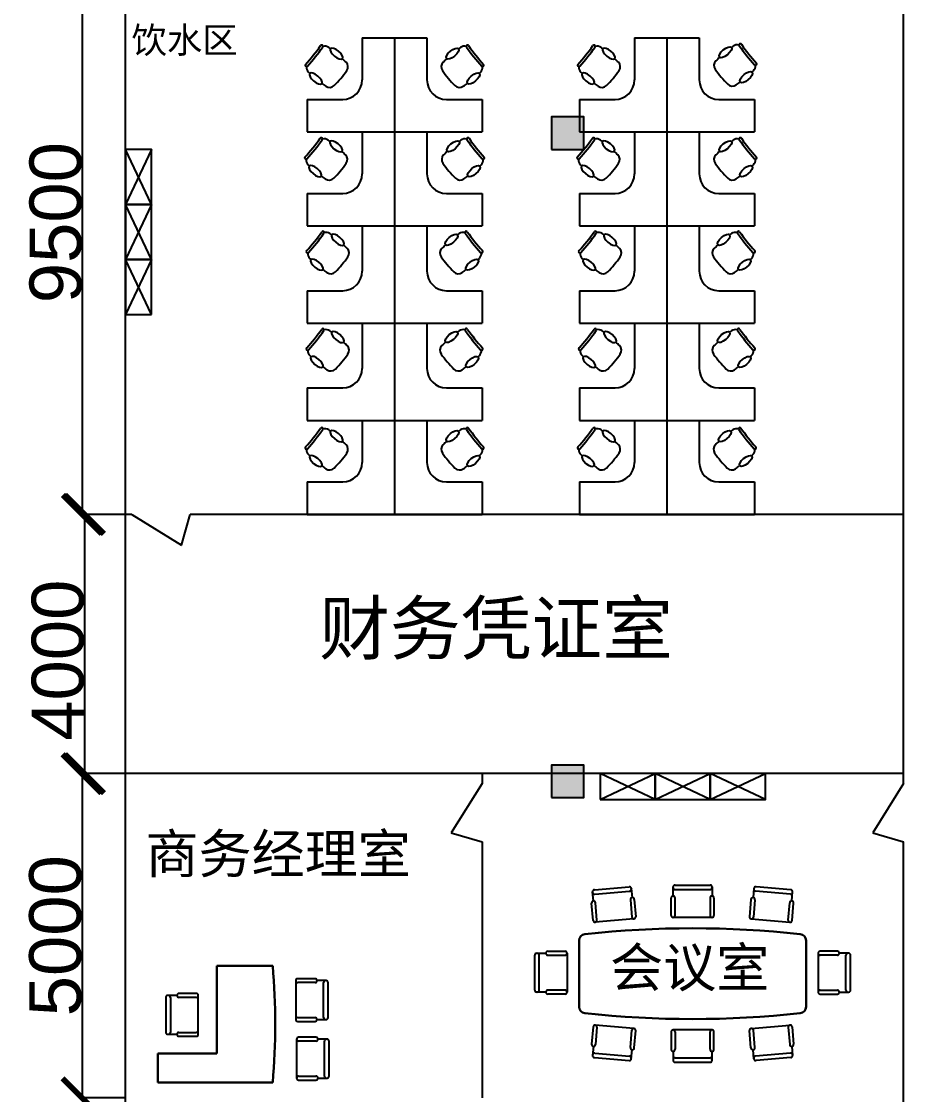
# Model space of a CAD drawing. Header units: millimetres. Extents: x 958 to 636282, y 2095 to 161571.
# Drawn here: x 95263 to 108868, y 42515 to 59068 of the extents above; entities that cross this region are included whole.
import ezdxf

# ---------------------------------------------------------------- set-up
doc = ezdxf.new("R2010")
doc.units = ezdxf.units.MM
for name, color, linetype in [('COLUMN', 9, 'Continuous'), ('PUB_HATCH', 8, 'Continuous'), ('W', 7, 'Continuous')]:
    doc.layers.add(name, color=color, linetype=linetype)
doc.styles.get("Standard").update_dxf_attribs({"font": 'arial.ttf'})
doc.dimstyles.new('ISO-25', dxfattribs={"dimtxt": 2.5, "dimasz": 2.5, "dimexe": 1.25, "dimexo": 0.625, "dimtad": 1, "dimtxsty": 'Standard', "dimcen": 2.5, "dimadec": 0, "dimazin": 0, "dimtfac": 1, "dimtmove": 0, "dimatfit": 3, "dimfxl": 1, "dimarcsym": 0})

# ---------------------------------------------------------------- blocks, each defined once
blk = doc.blocks.new('_fzh')
blk.add_lwpolyline([(-0.5, -0.5), (0.5, -0.5), (0.5, 0.5), (-0.5, 0.5)], close=True)
at = {"layer": 'PUB_HATCH'}
blk.add_solid([(-0.5, -0.5), (0.5, -0.5), (-0.5, 0.5), (0.5, 0.5)], dxfattribs=at)
blk = doc.blocks.new('_ArchTick')
at = {"color": 0, "linetype": 'ByBlock', "const_width": 0.15}
blk.add_lwpolyline([(-0.5, -0.5), (0.5, 0.5)], dxfattribs=at)
blk = doc.blocks.new('*D82')
at = {"color": 0, "lineweight": -2, "transparency": 16777216}
for p, q in [((96866, 51465), (96234, 51465)), ((96235, 51465), (96235, 47465)), ((96867, 47465), (96234, 47465))]:
    blk.add_line(p, q, dxfattribs=at)
at = {"layer": 'Defpoints', "color": 0, "transparency": 16777216}
for p in [(96867, 51465), (96235, 47465), (96868, 47465)]:
    blk.add_point(p, dxfattribs=at)
at = {"color": 0, "lineweight": -2, "transparency": 16777216, "xscale": 600, "yscale": 600, "zscale": 600}
for p, rotation in [((96235, 51465), 90), ((96235, 47465), 270)]:
    blk.add_blockref('_ArchTick', p, dxfattribs=dict(at, rotation=rotation))
at = {"color": 0, "transparency": 16777216, "insert": (95826, 49215), "char_height": 800, "attachment_point": 5, "rotation": 90}
blk.add_mtext('4000', dxfattribs=at)
blk = doc.blocks.new('*D84')
at = {"color": 0, "lineweight": -2, "transparency": 16777216}
for p, q in [((96867, 47465), (96196, 47465)), ((96197, 47465), (96197, 42465)), ((96867, 42465), (96196, 42465))]:
    blk.add_line(p, q, dxfattribs=at)
at = {"layer": 'Defpoints', "color": 0, "transparency": 16777216}
for p in [(96868, 47465), (96197, 42465), (96868, 42465)]:
    blk.add_point(p, dxfattribs=at)
at = {"color": 0, "lineweight": -2, "transparency": 16777216, "xscale": 600, "yscale": 600, "zscale": 600}
for p, rotation in [((96197, 47465), 90), ((96197, 42465), 270)]:
    blk.add_blockref('_ArchTick', p, dxfattribs=dict(at, rotation=rotation))
at = {"color": 0, "transparency": 16777216, "insert": (95788, 44965), "char_height": 800, "attachment_point": 5, "rotation": 90}
blk.add_mtext('5000', dxfattribs=at)
blk = doc.blocks.new('*D86')
at = {"color": 0, "lineweight": -2, "transparency": 16777216}
for p, q in [((96867, 60965), (96201, 60965)), ((96202, 60965), (96202, 51465)), ((96867, 51465), (96201, 51465))]:
    blk.add_line(p, q, dxfattribs=at)
at = {"layer": 'Defpoints', "color": 0, "transparency": 16777216}
for p in [(96868, 60965), (96202, 51465), (96868, 51465)]:
    blk.add_point(p, dxfattribs=at)
at = {"color": 0, "lineweight": -2, "transparency": 16777216, "xscale": 600, "yscale": 600, "zscale": 600}
for p, rotation in [((96202, 60965), 90), ((96202, 51465), 270)]:
    blk.add_blockref('_ArchTick', p, dxfattribs=dict(at, rotation=rotation))
at = {"color": 0, "transparency": 16777216, "insert": (95793, 55965), "char_height": 800, "attachment_point": 5, "rotation": 90}
blk.add_mtext('9500', dxfattribs=at)

msp = doc.modelspace()

# ---------------------------------------------------------------- linework, layer by layer
for p, q in [((96867.733, 10465.286), (96867.733, 67225.286)), ((96867.733, 10465.286), (96867.733, 67225.286)), ((108867.733, 47315.215), (108867.733, 59415.215)), ((97267.733, 56245.286), (96867.733, 57095.286)), ((97267.733, 57095.286), (96867.733, 56245.286)), ((97267.733, 55395.286), (96867.733, 56245.286)), ((97267.733, 56245.286), (96867.733, 55395.286)), ((97267.733, 54545.286), (96867.733, 55395.286)), ((97267.733, 55395.286), (96867.733, 54545.286)), ((96967.733, 51465.286), (96867.733, 51465.286)), ((108867.733, 51465.286), (97867.733, 51465.286)), ((108867.733, 47465.286), (96867.733, 47465.286)), ((102367.733, 47465.286), (102367.733, 47315.215)), ((104187.733, 47065.286), (105037.733, 47465.286)), ((105037.733, 47065.286), (104187.733, 47465.286)), ((105037.733, 47065.286), (105887.733, 47465.286)), ((105887.733, 47065.286), (105037.733, 47465.286)), ((105887.733, 47065.286), (106737.733, 47465.286)), ((106737.733, 47065.286), (105887.733, 47465.286)), ((102367.733, 46415.215), (102367.733, 42465.286)), ((108867.733, 38515.357), (108867.733, 46415.215))]:
    msp.add_line(p, q)
for points in [[(97267.733, 56245.286), (97267.733, 57095.286), (96867.733, 57095.286), (96867.733, 56245.286)], [(97267.733, 55395.286), (97267.733, 56245.286), (96867.733, 56245.286), (96867.733, 55395.286)], [(97267.733, 54545.286), (97267.733, 55395.286), (96867.733, 55395.286), (96867.733, 54545.286)], [(104187.733, 47065.286), (105037.733, 47065.286), (105037.733, 47465.286), (104187.733, 47465.286)], [(105037.733, 47065.286), (105887.733, 47065.286), (105887.733, 47465.286), (105037.733, 47465.286)], [(105887.733, 47065.286), (106737.733, 47065.286), (106737.733, 47465.286), (105887.733, 47465.286)]]:
    msp.add_lwpolyline(points, close=True)
at = {"layer": 'W', "color": 241, "linetype": 'ByBlock', "lineweight": 25, "true_color": 0xf26eae}
for p, q in [((100517.733, 58815.286), (100517.733, 58165.286)), ((100517.733, 58815.286), (101517.733, 58815.286)), ((101017.733, 58815.286), (101017.733, 51465.286)), ((101517.733, 58815.286), (101517.733, 58165.286)), ((104717.733, 58815.286), (104717.733, 58165.286)), ((104717.733, 58815.286), (105717.733, 58815.286)), ((105217.733, 58815.286), (105217.733, 51465.286)), ((105717.733, 58815.286), (105717.733, 58165.286)), ((99667.733, 57865.286), (99667.733, 57365.286)), ((99667.733, 57865.286), (100217.733, 57865.286)), ((101817.733, 57865.286), (102367.733, 57865.286)), ((102367.733, 57865.286), (102367.733, 57365.286)), ((103867.733, 57865.286), (103867.733, 57365.286)), ((103867.733, 57865.286), (104417.733, 57865.286)), ((106017.733, 57865.286), (106567.733, 57865.286)), ((106567.733, 57865.286), (106567.733, 57365.286)), ((99667.733, 57365.286), (102367.733, 57365.286)), ((100517.733, 57365.286), (100517.733, 56715.286)), ((101517.733, 57365.286), (101517.733, 56715.286)), ((103867.733, 57365.286), (106567.733, 57365.286)), ((104717.733, 57365.286), (104717.733, 56715.286)), ((105717.733, 57365.286), (105717.733, 56715.286)), ((99667.733, 56415.286), (99667.733, 55915.286)), ((99667.733, 56415.286), (100217.733, 56415.286)), ((101817.733, 56415.286), (102367.733, 56415.286)), ((102367.733, 56415.286), (102367.733, 55915.286)), ((103867.733, 56415.286), (103867.733, 55915.286)), ((103867.733, 56415.286), (104417.733, 56415.286)), ((106017.733, 56415.286), (106567.733, 56415.286)), ((106567.733, 56415.286), (106567.733, 55915.286)), ((99667.733, 55915.286), (102367.733, 55915.286)), ((100517.733, 55915.286), (100517.733, 55215.286)), ((101517.733, 55915.286), (101517.733, 55215.286)), ((103867.733, 55915.286), (106567.733, 55915.286)), ((104717.733, 55915.286), (104717.733, 55215.286)), ((105717.733, 55915.286), (105717.733, 55215.286)), ((99667.733, 54915.286), (99667.733, 54415.286)), ((99667.733, 54915.286), (100217.733, 54915.286)), ((101817.733, 54915.286), (102367.733, 54915.286)), ((102367.733, 54915.286), (102367.733, 54415.286)), ((103867.733, 54915.286), (103867.733, 54415.286)), ((103867.733, 54915.286), (104417.733, 54915.286)), ((106017.733, 54915.286), (106567.733, 54915.286)), ((106567.733, 54915.286), (106567.733, 54415.286)), ((99667.733, 54415.286), (102367.733, 54415.286)), ((100517.733, 54415.286), (100517.733, 53715.286)), ((101517.733, 54415.286), (101517.733, 53715.286)), ((103867.733, 54415.286), (106567.733, 54415.286)), ((104717.733, 54415.286), (104717.733, 53715.286)), ((105717.733, 54415.286), (105717.733, 53715.286)), ((99667.733, 53415.286), (99667.733, 52915.286)), ((99667.733, 53415.286), (100217.733, 53415.286)), ((101817.733, 53415.286), (102367.733, 53415.286)), ((102367.733, 53415.286), (102367.733, 52915.286)), ((103867.733, 53415.286), (103867.733, 52915.286)), ((103867.733, 53415.286), (104417.733, 53415.286)), ((106017.733, 53415.286), (106567.733, 53415.286)), ((106567.733, 53415.286), (106567.733, 52915.286)), ((99667.733, 52915.286), (102367.733, 52915.286)), ((100517.733, 52915.286), (100517.733, 52265.286)), ((101517.733, 52915.286), (101517.733, 52265.286)), ((103867.733, 52915.286), (106567.733, 52915.286)), ((104717.733, 52915.286), (104717.733, 52265.286)), ((105717.733, 52915.286), (105717.733, 52265.286)), ((99667.733, 51965.286), (99667.733, 51465.286)), ((99667.733, 51965.286), (100217.733, 51965.286)), ((101817.733, 51965.286), (102367.733, 51965.286)), ((102367.733, 51965.286), (102367.733, 51465.286)), ((103867.733, 51965.286), (103867.733, 51465.286)), ((103867.733, 51965.286), (104417.733, 51965.286)), ((106017.733, 51965.286), (106567.733, 51965.286)), ((106567.733, 51965.286), (106567.733, 51465.286)), ((97731.862, 50989.779), (97867.733, 51465.286)), ((99667.733, 51465.286), (102367.733, 51465.286)), ((103867.733, 51465.286), (106567.733, 51465.286)), ((101892.227, 46551.085), (102367.733, 46415.215)), ((108392.227, 46551.085), (108867.733, 46415.215))]:
    msp.add_line(p, q, dxfattribs=at)
at = {"layer": 'W', "color": 3, "linetype": 'ByBlock', "lineweight": 25}
for p, q in [((96967.733, 51465.286), (97731.862, 50989.779)), ((102367.733, 47315.215), (101892.227, 46551.085)), ((108867.733, 47315.215), (108392.227, 46551.085)), ((104098.939, 45674.367), (104636.884, 45721.431)), ((104669.384, 45694.16), (104670.256, 45684.198)), ((104669.384, 45694.16), (104681.67, 45553.736)), ((105313.784, 45707.53), (105313.784, 45717.53)), ((105313.784, 45576.57), (105313.784, 45717.53)), ((105343.784, 45747.53), (105883.784, 45747.53)), ((105913.784, 45717.53), (105913.784, 45707.53)), ((105913.784, 45717.53), (105913.784, 45576.57)), ((106559.872, 45694.16), (106547.586, 45553.736)), ((106559.872, 45694.16), (106559, 45684.198)), ((107130.317, 45674.367), (106592.372, 45721.431)), ((104072.539, 45631.904), (104071.668, 45641.866)), ((104083.953, 45501.443), (104071.668, 45641.866)), ((104105.04, 45604.633), (104642.985, 45651.697)), ((104654.399, 45521.236), (104677.847, 45253.219)), ((104681.67, 45553.736), (104681.67, 45553.736)), ((104714.17, 45526.465), (104737.619, 45258.449)), ((105283.784, 45277.53), (105283.784, 45546.57)), ((105313.784, 45576.57), (105313.784, 45576.57)), ((105343.784, 45677.53), (105883.784, 45677.53)), ((105343.784, 45277.53), (105343.784, 45546.57)), ((105883.784, 45546.57), (105883.784, 45277.53)), ((105913.784, 45576.57), (105913.784, 45576.57)), ((105943.784, 45546.57), (105943.784, 45277.53)), ((106515.086, 45526.465), (106491.637, 45258.449)), ((106547.586, 45553.736), (106547.586, 45553.736)), ((106574.857, 45521.236), (106551.409, 45253.219)), ((107124.216, 45604.633), (106586.271, 45651.697)), ((107145.303, 45501.443), (107157.588, 45641.866)), ((107156.717, 45631.904), (107157.588, 45641.866)), ((104080.13, 45200.926), (104056.682, 45468.942)), ((104083.953, 45501.443), (104083.953, 45501.443)), ((104139.902, 45206.155), (104116.454, 45474.172)), ((107089.354, 45206.155), (107112.802, 45474.172)), ((107145.303, 45501.443), (107145.303, 45501.443)), ((107149.126, 45200.926), (107172.574, 45468.942)), ((104710.348, 45225.948), (104112.631, 45173.655)), ((104710.348, 45225.948), (104710.348, 45225.948)), ((105913.784, 45247.53), (105313.784, 45247.53)), ((105313.784, 45247.53), (105313.784, 45247.53)), ((105913.784, 45247.53), (105913.784, 45247.53)), ((106518.908, 45225.948), (107116.625, 45173.655)), ((106518.908, 45225.948), (106518.908, 45225.948)), ((104112.631, 45173.655), (104112.631, 45173.655)), ((107116.625, 45173.655), (107116.625, 45173.655)), ((103209.162, 44695.154), (103219.162, 44695.154)), ((103209.162, 44695.154), (103350.122, 44695.154)), ((103350.122, 44695.154), (103350.122, 44695.154)), ((103380.122, 44725.154), (103649.162, 44725.154)), ((103679.162, 44695.154), (103679.162, 44095.154)), ((103679.162, 44695.154), (103679.162, 44695.154)), ((107550.094, 44695.154), (107550.094, 44095.154)), ((107550.094, 44695.154), (107550.094, 44695.154)), ((107849.134, 44725.154), (107580.094, 44725.154)), ((107879.134, 44695.154), (107879.134, 44695.154)), ((108020.094, 44695.154), (107879.134, 44695.154)), ((108020.094, 44695.154), (108010.094, 44695.154)), ((103179.162, 44125.154), (103179.162, 44665.154)), ((103249.162, 44125.154), (103249.162, 44665.154)), ((103380.122, 44665.154), (103649.162, 44665.154)), ((107849.134, 44665.154), (107580.094, 44665.154)), ((107980.094, 44125.154), (107980.094, 44665.154)), ((108050.094, 44125.154), (108050.094, 44665.154)), ((99493.288, 44272.399), (99493.288, 43672.399)), ((99493.288, 44272.399), (99493.288, 44272.399)), ((99792.328, 44302.399), (99523.288, 44302.399)), ((99792.328, 44242.399), (99523.288, 44242.399)), ((99822.328, 44272.399), (99822.328, 44272.399)), ((99963.288, 44272.399), (99822.328, 44272.399)), ((99923.288, 43702.399), (99923.288, 44242.399)), ((99963.288, 44272.399), (99953.288, 44272.399)), ((99993.288, 43702.399), (99993.288, 44242.399)), ((97529.785, 44044.651), (97519.785, 44044.651)), ((97660.745, 44044.651), (97519.785, 44044.651)), ((97660.745, 44044.651), (97660.745, 44044.651)), ((97959.785, 44074.651), (97690.745, 44074.651)), ((97989.785, 43444.651), (97989.785, 44044.651)), ((97989.785, 44044.651), (97989.785, 44044.651)), ((103219.162, 44095.154), (103209.162, 44095.154)), ((103350.122, 44095.154), (103209.162, 44095.154)), ((103350.122, 44095.154), (103350.122, 44095.154)), ((103649.162, 44125.154), (103380.122, 44125.154)), ((103649.162, 44065.154), (103380.122, 44065.154)), ((103679.162, 44095.154), (103679.162, 44095.154)), ((107550.094, 44095.154), (107550.094, 44095.154)), ((107580.094, 44125.154), (107849.134, 44125.154)), ((107580.094, 44065.154), (107849.134, 44065.154)), ((107879.134, 44095.154), (107879.134, 44095.154)), ((107879.134, 44095.154), (108020.094, 44095.154)), ((108010.094, 44095.154), (108020.094, 44095.154)), ((97489.785, 44014.651), (97489.785, 43474.651)), ((97559.785, 44014.651), (97559.785, 43474.651)), ((97959.785, 44014.651), (97690.745, 44014.651)), ((99523.288, 43702.399), (99792.328, 43702.399)), ((99493.288, 43672.399), (99493.288, 43672.399)), ((99523.288, 43642.399), (99792.328, 43642.399)), ((99822.328, 43672.399), (99822.328, 43672.399)), ((99822.328, 43672.399), (99963.288, 43672.399)), ((99953.288, 43672.399), (99963.288, 43672.399)), ((104080.13, 43558.845), (104056.682, 43290.828)), ((104710.348, 43533.822), (104112.631, 43586.116)), ((104112.631, 43586.116), (104112.631, 43586.116)), ((104139.902, 43553.615), (104116.454, 43285.599)), ((104710.348, 43533.822), (104710.348, 43533.822)), ((106518.908, 43533.822), (107116.625, 43586.116)), ((106518.908, 43533.822), (106518.908, 43533.822)), ((107089.354, 43553.615), (107112.802, 43285.599)), ((107116.625, 43586.116), (107116.625, 43586.116)), ((107149.126, 43558.845), (107172.574, 43290.828)), ((97519.785, 43444.651), (97529.785, 43444.651)), ((97519.785, 43444.651), (97660.745, 43444.651)), ((97660.745, 43444.651), (97660.745, 43444.651)), ((97690.745, 43474.651), (97959.785, 43474.651)), ((97690.745, 43414.651), (97959.785, 43414.651)), ((97989.785, 43444.651), (97989.785, 43444.651)), ((99506.776, 43369.525), (99506.776, 42769.525)), ((99506.776, 43369.525), (99506.776, 43369.525)), ((99805.816, 43399.525), (99536.776, 43399.525)), ((99835.816, 43369.525), (99835.816, 43369.525)), ((99976.776, 43369.525), (99835.816, 43369.525)), ((99976.776, 43369.525), (99966.776, 43369.525)), ((104654.399, 43238.535), (104677.847, 43506.551)), ((104714.17, 43233.305), (104737.619, 43501.322)), ((105283.784, 43482.241), (105283.784, 43213.201)), ((105913.784, 43512.241), (105313.784, 43512.241)), ((105313.784, 43512.241), (105313.784, 43512.241)), ((105343.784, 43482.241), (105343.784, 43213.201)), ((105883.784, 43213.201), (105883.784, 43482.241)), ((105913.784, 43512.241), (105913.784, 43512.241)), ((105943.784, 43213.201), (105943.784, 43482.241)), ((106515.086, 43233.305), (106491.637, 43501.322)), ((106574.857, 43238.535), (106551.409, 43506.551)), ((99805.816, 43339.525), (99536.776, 43339.525)), ((99936.776, 42799.525), (99936.776, 43339.525)), ((100006.776, 42799.525), (100006.776, 43339.525)), ((104083.953, 43258.328), (104071.668, 43117.904)), ((104083.953, 43258.328), (104083.953, 43258.328)), ((104669.384, 43065.611), (104681.67, 43206.034)), ((104681.67, 43206.034), (104681.67, 43206.034)), ((106547.586, 43206.034), (106547.586, 43206.034)), ((106559.872, 43065.611), (106547.586, 43206.034)), ((107145.303, 43258.328), (107145.303, 43258.328)), ((107145.303, 43258.328), (107157.588, 43117.904)), ((104072.539, 43127.866), (104071.668, 43117.904)), ((104098.939, 43085.404), (104636.884, 43038.34)), ((104105.04, 43155.137), (104642.985, 43108.073)), ((104669.384, 43065.611), (104670.256, 43075.573)), ((105313.784, 43183.201), (105313.784, 43183.201)), ((105313.784, 43183.201), (105313.784, 43042.241)), ((105313.784, 43052.241), (105313.784, 43042.241)), ((105343.784, 43082.241), (105883.784, 43082.241)), ((105913.784, 43183.201), (105913.784, 43183.201)), ((105913.784, 43042.241), (105913.784, 43183.201)), ((105913.784, 43042.241), (105913.784, 43052.241)), ((106559.872, 43065.611), (106559, 43075.573)), ((107124.216, 43155.137), (106586.271, 43108.073)), ((107130.317, 43085.404), (106592.372, 43038.34)), ((107156.717, 43127.866), (107157.588, 43117.904)), ((105343.784, 43012.241), (105883.784, 43012.241)), ((99506.776, 42769.525), (99506.776, 42769.525)), ((99536.776, 42799.525), (99805.816, 42799.525)), ((99536.776, 42739.525), (99805.816, 42739.525)), ((99835.816, 42769.525), (99835.816, 42769.525)), ((99835.816, 42769.525), (99976.776, 42769.525)), ((99966.776, 42769.525), (99976.776, 42769.525))]:
    msp.add_line(p, q, dxfattribs=at)
at = {"layer": 'W', "color": 0, "linetype": 'ByBlock', "lineweight": 30}
for p, q in [((103864.628, 44890.434), (103864.628, 43869.337)), ((107364.628, 44890.434), (107364.628, 43869.337)), ((99137.733, 44500.674), (98277.733, 44500.674)), ((98277.733, 44500.674), (98277.733, 43150.674)), ((98277.733, 43150.674), (97367.733, 43150.674)), ((97367.733, 42700.674), (97367.733, 43150.674)), ((97367.733, 42700.674), (99137.733, 42700.674))]:
    msp.add_line(p, q, dxfattribs=at)
at = {"layer": 'W', "color": 3, "linetype": 'ByBlock', "lineweight": 25}
for centre, radius, start, end in [((97092.516, 60688.625), 3424.515, 318.1670511, 324.4045551), ((97096.716, 60685.665), 3459.376, 318.1292891, 324.4020867), ((99893.38, 58683.672), 20, 324.2455695, 144.2455695), ((99942.585, 58586.739), 100, 53.3676158, 107.0061205), ((98438.458, 56563.82), 2620.833, 52.6203699, 53.3676158), ((103597.008, 56563.82), 2620.833, 126.6323842, 127.3796301), ((102092.881, 58586.739), 100, 72.9938795, 126.6323842), ((102142.086, 58683.672), 20, 35.7544305, 215.7544305), ((104938.75, 60685.665), 3459.376, 215.5979133, 221.8707109), ((104942.95, 60688.625), 3424.515, 215.5954449, 221.8329489), ((101292.516, 60688.625), 3424.515, 318.1670511, 324.4045551), ((101296.716, 60685.665), 3459.376, 318.1292891, 324.4020867), ((104093.38, 58683.672), 20, 324.2455695, 144.2455695), ((104142.585, 58586.739), 100, 53.3676158, 107.0061205), ((102638.458, 56563.82), 2620.833, 52.6203699, 53.3676158), ((107804.746, 56584.437), 2620.833, 126.6323842, 127.3796301), ((106300.619, 58607.357), 100, 72.9938795, 126.6323842), ((106349.824, 58704.289), 20, 35.7544305, 215.7544305), ((109146.488, 60706.282), 3459.376, 215.5979133, 221.8707109), ((109150.688, 60709.243), 3424.515, 215.5954449, 221.8329489), ((99715.732, 58334.834), 100, 135.7544305, 135.7544305), ((98438.458, 56563.82), 2620.833, 45.6967655, 47.3796301), ((100199.148, 58367.863), 100, 324.6880866, 45.6967655), ((101836.318, 58367.863), 100, 134.3032345, 215.3119134), ((103597.008, 56563.82), 2620.833, 132.6203699, 134.3032345), ((102319.734, 58334.834), 100, 44.2455695, 44.2455695), ((103915.732, 58334.834), 100, 135.7544305, 135.7544305), ((102638.458, 56563.82), 2620.833, 45.6967655, 47.3796301), ((104399.148, 58367.863), 100, 324.6880866, 45.6967655), ((106044.056, 58388.48), 100, 134.3032345, 215.3119134), ((107804.746, 56584.437), 2620.833, 132.6203699, 134.3032345), ((106527.472, 58355.451), 100, 44.2455695, 44.2455695), ((99658.423, 58390.653), 20, 135.7544305, 315.7544305), ((99760.362, 58358.869), 100, 173.1306472, 226.7890387), ((101486.342, 60196.148), 2620.833, 226.7890387, 227.3796301), ((98772.478, 59378.447), 1848.333, 315.3119134, 324.6880866), ((103262.988, 59378.447), 1848.333, 215.3119134, 224.6880866), ((100549.123, 60196.148), 2620.833, 312.6203699, 313.2109613), ((102275.104, 58358.869), 100, 313.2109613, 6.8693528), ((102377.043, 58390.653), 20, 224.2455695, 44.2455695), ((103858.423, 58390.653), 20, 135.7544305, 315.7544305), ((103960.362, 58358.869), 100, 173.1306472, 226.7890387), ((105686.342, 60196.148), 2620.833, 226.7890387, 227.3796301), ((102972.478, 59378.447), 1848.333, 315.3119134, 324.6880866), ((107470.726, 59399.064), 1848.333, 215.3119134, 224.6880866), ((104756.862, 60216.765), 2620.833, 312.6203699, 313.2109613), ((106482.842, 58379.486), 100, 313.2109613, 6.8693528), ((106584.781, 58411.27), 20, 224.2455695, 44.2455695), ((101486.342, 60196.148), 2620.833, 232.6203699, 234.3032345), ((100549.123, 60196.148), 2620.833, 305.6967655, 307.3796301), ((105686.342, 60196.148), 2620.833, 232.6203699, 234.3032345), ((104756.862, 60216.765), 2620.833, 305.6967655, 307.3796301), ((100015.448, 58148.937), 100, 234.3032345, 315.3119134), ((102020.018, 58148.937), 100, 224.6880866, 305.6967655), ((104215.448, 58148.937), 100, 234.3032345, 315.3119134), ((106227.756, 58169.554), 100, 224.6880866, 305.6967655), ((99885.642, 57254.289), 20, 324.2455695, 144.2455695), ((102149.824, 57254.289), 20, 35.7544305, 215.7544305), ((104085.642, 57254.289), 20, 324.2455695, 144.2455695), ((106349.824, 57254.289), 20, 35.7544305, 215.7544305), ((97084.777, 59259.243), 3424.515, 318.1670511, 324.4045551), ((97088.978, 59256.282), 3459.376, 318.1292891, 324.4020867), ((99934.847, 57157.357), 100, 53.3676158, 107.0061205), ((98430.72, 55134.437), 2620.833, 52.6203699, 53.3676158), ((103604.746, 55134.437), 2620.833, 126.6323842, 127.3796301), ((102100.619, 57157.357), 100, 72.9938795, 126.6323842), ((104946.488, 59256.282), 3459.376, 215.5979133, 221.8707109), ((104950.688, 59259.243), 3424.515, 215.5954449, 221.8329489), ((101284.777, 59259.243), 3424.515, 318.1670511, 324.4045551), ((101288.978, 59256.282), 3459.376, 318.1292891, 324.4020867), ((104134.847, 57157.357), 100, 53.3676158, 107.0061205), ((102630.72, 55134.437), 2620.833, 52.6203699, 53.3676158), ((107804.746, 55134.437), 2620.833, 126.6323842, 127.3796301), ((106300.619, 57157.357), 100, 72.9938795, 126.6323842), ((109146.488, 59256.282), 3459.376, 215.5979133, 221.8707109), ((109150.688, 59259.243), 3424.515, 215.5954449, 221.8329489), ((99707.994, 56905.451), 100, 135.7544305, 135.7544305), ((99650.685, 56961.27), 20, 135.7544305, 315.7544305), ((98430.72, 55134.437), 2620.833, 45.6967655, 47.3796301), ((100191.41, 56938.48), 100, 324.6880866, 45.6967655), ((101844.056, 56938.48), 100, 134.3032345, 215.3119134), ((103604.746, 55134.437), 2620.833, 132.6203699, 134.3032345), ((102327.472, 56905.451), 100, 44.2455695, 44.2455695), ((102384.781, 56961.27), 20, 224.2455695, 44.2455695), ((103907.994, 56905.451), 100, 135.7544305, 135.7544305), ((103850.685, 56961.27), 20, 135.7544305, 315.7544305), ((102630.72, 55134.437), 2620.833, 45.6967655, 47.3796301), ((104391.41, 56938.48), 100, 324.6880866, 45.6967655), ((106044.056, 56938.48), 100, 134.3032345, 215.3119134), ((107804.746, 55134.437), 2620.833, 132.6203699, 134.3032345), ((106527.472, 56905.451), 100, 44.2455695, 44.2455695), ((106584.781, 56961.27), 20, 224.2455695, 44.2455695), ((99752.624, 56929.486), 100, 173.1306472, 226.7890387), ((101478.604, 58766.765), 2620.833, 226.7890387, 227.3796301), ((98764.74, 57949.064), 1848.333, 315.3119134, 324.6880866), ((103270.726, 57949.064), 1848.333, 215.3119134, 224.6880866), ((100556.862, 58766.765), 2620.833, 312.6203699, 313.2109613), ((102282.842, 56929.486), 100, 313.2109613, 6.8693528), ((103952.624, 56929.486), 100, 173.1306472, 226.7890387), ((105678.604, 58766.765), 2620.833, 226.7890387, 227.3796301), ((102964.74, 57949.064), 1848.333, 315.3119134, 324.6880866), ((107470.726, 57949.064), 1848.333, 215.3119134, 224.6880866), ((104756.862, 58766.765), 2620.833, 312.6203699, 313.2109613), ((106482.842, 56929.486), 100, 313.2109613, 6.8693528), ((101478.604, 58766.765), 2620.833, 232.6203699, 234.3032345), ((100007.71, 56719.554), 100, 234.3032345, 315.3119134), ((102027.756, 56719.554), 100, 224.6880866, 305.6967655), ((100556.862, 58766.765), 2620.833, 305.6967655, 307.3796301), ((105678.604, 58766.765), 2620.833, 232.6203699, 234.3032345), ((104207.71, 56719.554), 100, 234.3032345, 315.3119134), ((106227.756, 56719.554), 100, 224.6880866, 305.6967655), ((104756.862, 58766.765), 2620.833, 305.6967655, 307.3796301), ((97110.918, 57816.622), 3424.515, 318.1670511, 324.4045551), ((97115.118, 57813.662), 3459.376, 318.1292891, 324.4020867), ((99911.782, 55811.669), 20, 324.2455695, 144.2455695), ((99960.987, 55714.736), 100, 53.3676158, 107.0061205), ((98456.86, 53691.817), 2620.833, 52.6203699, 53.3676158), ((103578.606, 53691.817), 2620.833, 126.6323842, 127.3796301), ((102074.479, 55714.736), 100, 72.9938795, 126.6323842), ((102123.684, 55811.669), 20, 35.7544305, 215.7544305), ((104920.348, 57813.662), 3459.376, 215.5979133, 221.8707109), ((104924.548, 57816.622), 3424.515, 215.5954449, 221.8329489), ((101310.918, 57816.622), 3424.515, 318.1670511, 324.4045551), ((101315.118, 57813.662), 3459.376, 318.1292891, 324.4020867), ((104111.782, 55811.669), 20, 324.2455695, 144.2455695), ((104160.987, 55714.736), 100, 53.3676158, 107.0061205), ((102656.86, 53691.817), 2620.833, 52.6203699, 53.3676158), ((107778.606, 53691.817), 2620.833, 126.6323842, 127.3796301), ((106274.479, 55714.736), 100, 72.9938795, 126.6323842), ((106323.684, 55811.669), 20, 35.7544305, 215.7544305), ((109120.348, 57813.662), 3459.376, 215.5979133, 221.8707109), ((109124.548, 57816.622), 3424.515, 215.5954449, 221.8329489), ((98456.86, 53691.817), 2620.833, 45.6967655, 47.3796301), ((103578.606, 53691.817), 2620.833, 132.6203699, 134.3032345), ((102656.86, 53691.817), 2620.833, 45.6967655, 47.3796301), ((107778.606, 53691.817), 2620.833, 132.6203699, 134.3032345), ((99734.134, 55462.831), 100, 135.7544305, 135.7544305), ((99676.825, 55518.65), 20, 135.7544305, 315.7544305), ((99778.764, 55486.866), 100, 173.1306472, 226.7890387), ((100217.55, 55495.86), 100, 324.6880866, 45.6967655), ((101817.916, 55495.86), 100, 134.3032345, 215.3119134), ((102301.332, 55462.831), 100, 44.2455695, 44.2455695), ((102256.702, 55486.866), 100, 313.2109613, 6.8693528), ((102358.641, 55518.65), 20, 224.2455695, 44.2455695), ((103934.134, 55462.831), 100, 135.7544305, 135.7544305), ((103876.825, 55518.65), 20, 135.7544305, 315.7544305), ((103978.764, 55486.866), 100, 173.1306472, 226.7890387), ((104417.55, 55495.86), 100, 324.6880866, 45.6967655), ((106017.916, 55495.86), 100, 134.3032345, 215.3119134), ((106501.332, 55462.831), 100, 44.2455695, 44.2455695), ((106456.702, 55486.866), 100, 313.2109613, 6.8693528), ((106558.641, 55518.65), 20, 224.2455695, 44.2455695), ((101504.744, 57324.145), 2620.833, 226.7890387, 227.3796301), ((98790.88, 56506.444), 1848.333, 315.3119134, 324.6880866), ((103244.586, 56506.444), 1848.333, 215.3119134, 224.6880866), ((100530.721, 57324.145), 2620.833, 312.6203699, 313.2109613), ((105704.744, 57324.145), 2620.833, 226.7890387, 227.3796301), ((102990.88, 56506.444), 1848.333, 315.3119134, 324.6880866), ((107444.586, 56506.444), 1848.333, 215.3119134, 224.6880866), ((104730.721, 57324.145), 2620.833, 312.6203699, 313.2109613), ((101504.744, 57324.145), 2620.833, 232.6203699, 234.3032345), ((100033.85, 55276.934), 100, 234.3032345, 315.3119134), ((102001.616, 55276.934), 100, 224.6880866, 305.6967655), ((100530.721, 57324.145), 2620.833, 305.6967655, 307.3796301), ((105704.744, 57324.145), 2620.833, 232.6203699, 234.3032345), ((104233.85, 55276.934), 100, 234.3032345, 315.3119134), ((106201.616, 55276.934), 100, 224.6880866, 305.6967655), ((104730.721, 57324.145), 2620.833, 305.6967655, 307.3796301), ((97110.918, 56316.622), 3424.515, 318.1670511, 324.4045551), ((97115.118, 56313.662), 3459.376, 318.1292891, 324.4020867), ((99911.782, 54311.669), 20, 324.2455695, 144.2455695), ((99960.987, 54214.736), 100, 53.3676158, 107.0061205), ((98456.86, 52191.817), 2620.833, 52.6203699, 53.3676158), ((103578.606, 52191.817), 2620.833, 126.6323842, 127.3796301), ((102074.479, 54214.736), 100, 72.9938795, 126.6323842), ((102123.684, 54311.669), 20, 35.7544305, 215.7544305), ((104920.348, 56313.662), 3459.376, 215.5979133, 221.8707109), ((104924.548, 56316.622), 3424.515, 215.5954449, 221.8329489), ((101310.918, 56316.622), 3424.515, 318.1670511, 324.4045551), ((101315.118, 56313.662), 3459.376, 318.1292891, 324.4020867), ((104111.782, 54311.669), 20, 324.2455695, 144.2455695), ((104160.987, 54214.736), 100, 53.3676158, 107.0061205), ((102656.86, 52191.817), 2620.833, 52.6203699, 53.3676158), ((107778.606, 52191.817), 2620.833, 126.6323842, 127.3796301), ((106274.479, 54214.736), 100, 72.9938795, 126.6323842), ((106323.684, 54311.669), 20, 35.7544305, 215.7544305), ((109120.348, 56313.662), 3459.376, 215.5979133, 221.8707109), ((109124.548, 56316.622), 3424.515, 215.5954449, 221.8329489), ((99734.134, 53962.831), 100, 135.7544305, 135.7544305), ((99676.825, 54018.65), 20, 135.7544305, 315.7544305), ((99778.764, 53986.866), 100, 173.1306472, 226.7890387), ((98456.86, 52191.817), 2620.833, 45.6967655, 47.3796301), ((100217.55, 53995.86), 100, 324.6880866, 45.6967655), ((101817.916, 53995.86), 100, 134.3032345, 215.3119134), ((103578.606, 52191.817), 2620.833, 132.6203699, 134.3032345), ((102301.332, 53962.831), 100, 44.2455695, 44.2455695), ((102256.702, 53986.866), 100, 313.2109613, 6.8693528), ((102358.641, 54018.65), 20, 224.2455695, 44.2455695), ((103934.134, 53962.831), 100, 135.7544305, 135.7544305), ((103876.825, 54018.65), 20, 135.7544305, 315.7544305), ((103978.764, 53986.866), 100, 173.1306472, 226.7890387), ((102656.86, 52191.817), 2620.833, 45.6967655, 47.3796301), ((104417.55, 53995.86), 100, 324.6880866, 45.6967655), ((106017.916, 53995.86), 100, 134.3032345, 215.3119134), ((107778.606, 52191.817), 2620.833, 132.6203699, 134.3032345), ((106501.332, 53962.831), 100, 44.2455695, 44.2455695), ((106456.702, 53986.866), 100, 313.2109613, 6.8693528), ((106558.641, 54018.65), 20, 224.2455695, 44.2455695), ((101504.744, 55824.145), 2620.833, 226.7890387, 227.3796301), ((98790.88, 55006.444), 1848.333, 315.3119134, 324.6880866), ((103244.586, 55006.444), 1848.333, 215.3119134, 224.6880866), ((100530.721, 55824.145), 2620.833, 312.6203699, 313.2109613), ((105704.744, 55824.145), 2620.833, 226.7890387, 227.3796301), ((102990.88, 55006.444), 1848.333, 315.3119134, 324.6880866), ((107444.586, 55006.444), 1848.333, 215.3119134, 224.6880866), ((104730.721, 55824.145), 2620.833, 312.6203699, 313.2109613), ((101504.744, 55824.145), 2620.833, 232.6203699, 234.3032345), ((100033.85, 53776.934), 100, 234.3032345, 315.3119134), ((102001.616, 53776.934), 100, 224.6880866, 305.6967655), ((100530.721, 55824.145), 2620.833, 305.6967655, 307.3796301), ((105704.744, 55824.145), 2620.833, 232.6203699, 234.3032345), ((104233.85, 53776.934), 100, 234.3032345, 315.3119134), ((106201.616, 53776.934), 100, 224.6880866, 305.6967655), ((104730.721, 55824.145), 2620.833, 305.6967655, 307.3796301), ((99893.38, 52783.672), 20, 324.2455695, 144.2455695), ((102142.086, 52783.672), 20, 35.7544305, 215.7544305), ((104093.38, 52783.672), 20, 324.2455695, 144.2455695), ((106342.086, 52783.672), 20, 35.7544305, 215.7544305), ((97092.516, 54788.625), 3424.515, 318.1670511, 324.4045551), ((97096.716, 54785.665), 3459.376, 318.1292891, 324.4020867), ((99942.585, 52686.739), 100, 53.3676158, 107.0061205), ((98438.458, 50663.82), 2620.833, 52.6203699, 53.3676158), ((103597.008, 50663.82), 2620.833, 126.6323842, 127.3796301), ((102092.881, 52686.739), 100, 72.9938795, 126.6323842), ((104938.75, 54785.665), 3459.376, 215.5979133, 221.8707109), ((104942.95, 54788.625), 3424.515, 215.5954449, 221.8329489), ((101292.516, 54788.625), 3424.515, 318.1670511, 324.4045551), ((101296.716, 54785.665), 3459.376, 318.1292891, 324.4020867), ((104142.585, 52686.739), 100, 53.3676158, 107.0061205), ((102638.458, 50663.82), 2620.833, 52.6203699, 53.3676158), ((107797.008, 50663.82), 2620.833, 126.6323842, 127.3796301), ((106292.881, 52686.739), 100, 72.9938795, 126.6323842), ((109138.75, 54785.665), 3459.376, 215.5979133, 221.8707109), ((109142.95, 54788.625), 3424.515, 215.5954449, 221.8329489), ((99715.732, 52434.834), 100, 135.7544305, 135.7544305), ((99658.423, 52490.653), 20, 135.7544305, 315.7544305), ((98438.458, 50663.82), 2620.833, 45.6967655, 47.3796301), ((100199.148, 52467.863), 100, 324.6880866, 45.6967655), ((101836.318, 52467.863), 100, 134.3032345, 215.3119134), ((103597.008, 50663.82), 2620.833, 132.6203699, 134.3032345), ((102319.734, 52434.834), 100, 44.2455695, 44.2455695), ((102377.043, 52490.653), 20, 224.2455695, 44.2455695), ((103915.732, 52434.834), 100, 135.7544305, 135.7544305), ((103858.423, 52490.653), 20, 135.7544305, 315.7544305), ((102638.458, 50663.82), 2620.833, 45.6967655, 47.3796301), ((104399.148, 52467.863), 100, 324.6880866, 45.6967655), ((106036.318, 52467.863), 100, 134.3032345, 215.3119134), ((107797.008, 50663.82), 2620.833, 132.6203699, 134.3032345), ((106519.734, 52434.834), 100, 44.2455695, 44.2455695), ((106577.043, 52490.653), 20, 224.2455695, 44.2455695), ((99760.362, 52458.869), 100, 173.1306472, 226.7890387), ((101486.342, 54296.148), 2620.833, 226.7890387, 227.3796301), ((98772.478, 53478.447), 1848.333, 315.3119134, 324.6880866), ((103262.988, 53478.447), 1848.333, 215.3119134, 224.6880866), ((100549.123, 54296.148), 2620.833, 312.6203699, 313.2109613), ((102275.104, 52458.869), 100, 313.2109613, 6.8693528), ((103960.362, 52458.869), 100, 173.1306472, 226.7890387), ((105686.342, 54296.148), 2620.833, 226.7890387, 227.3796301), ((102972.478, 53478.447), 1848.333, 315.3119134, 324.6880866), ((107462.988, 53478.447), 1848.333, 215.3119134, 224.6880866), ((104749.123, 54296.148), 2620.833, 312.6203699, 313.2109613), ((106475.104, 52458.869), 100, 313.2109613, 6.8693528), ((101486.342, 54296.148), 2620.833, 232.6203699, 234.3032345), ((100015.448, 52248.937), 100, 234.3032345, 315.3119134), ((102020.018, 52248.937), 100, 224.6880866, 305.6967655), ((100549.123, 54296.148), 2620.833, 305.6967655, 307.3796301), ((105686.342, 54296.148), 2620.833, 232.6203699, 234.3032345), ((104215.448, 52248.937), 100, 234.3032345, 315.3119134), ((106220.018, 52248.937), 100, 224.6880866, 305.6967655), ((104749.123, 54296.148), 2620.833, 305.6967655, 307.3796301), ((104639.499, 45691.545), 30, 5, 95), ((105343.784, 45717.53), 30, 90, 180), ((105343.784, 45707.53), 30, 180, 270), ((105883.784, 45717.53), 30, 0, 90), ((105883.784, 45707.53), 30, 270, 0), ((106589.757, 45691.545), 30, 85, 175), ((104101.554, 45644.481), 30, 95, 185), ((104102.425, 45634.519), 30, 185, 275), ((104640.37, 45681.583), 30, 275, 5), ((104684.285, 45523.85), 30, 95, 185), ((104684.285, 45523.85), 30, 5, 95), ((105313.784, 45546.57), 30, 90, 180), ((105313.784, 45546.57), 30, 0, 90), ((105913.784, 45546.57), 30, 90, 180), ((105913.784, 45546.57), 30, 0, 90), ((106544.971, 45523.85), 30, 85, 175), ((106544.971, 45523.85), 30, 355, 85), ((106588.886, 45681.583), 30, 175, 265), ((107126.831, 45634.519), 30, 265, 355), ((107127.703, 45644.481), 30, 355, 85), ((104086.568, 45471.557), 30, 95, 185), ((104086.568, 45471.557), 30, 5, 95), ((107142.688, 45471.557), 30, 85, 175), ((107142.688, 45471.557), 30, 355, 85), ((104110.016, 45203.541), 30, 185, 275), ((104110.016, 45203.541), 30, 275, 5), ((104707.733, 45255.834), 30, 185, 275), ((104707.733, 45255.834), 30, 275, 5), ((105313.784, 45277.53), 30, 180, 270), ((105313.784, 45277.53), 30, 270, 0), ((105913.784, 45277.53), 30, 180, 270), ((105913.784, 45277.53), 30, 270, 0), ((106521.523, 45255.834), 30, 175, 265), ((106521.523, 45255.834), 30, 265, 355), ((107119.24, 45203.541), 30, 175, 265), ((107119.24, 45203.541), 30, 265, 355), ((103209.162, 44665.154), 30, 90, 180), ((103219.162, 44665.154), 30, 0, 90), ((103380.122, 44695.154), 30, 90, 180), ((103380.122, 44695.154), 30, 180, 270), ((103649.162, 44695.154), 30, 0, 90), ((103649.162, 44695.154), 30, 270, 0), ((107580.094, 44695.154), 30, 90, 180), ((107580.094, 44695.154), 30, 180, 270), ((107849.134, 44695.154), 30, 0, 90), ((107849.134, 44695.154), 30, 270, 0), ((108010.094, 44665.154), 30, 90, 180), ((108020.094, 44665.154), 30, 0, 90), ((99523.288, 44272.399), 30, 90, 180), ((99523.288, 44272.399), 30, 180, 270), ((99792.328, 44272.399), 30, 0, 90), ((99792.328, 44272.399), 30, 270, 0), ((99953.288, 44242.399), 30, 90, 180), ((99963.288, 44242.399), 30, 0, 90), ((97519.785, 44014.651), 30, 90, 180), ((97529.785, 44014.651), 30, 0, 90), ((97690.745, 44044.651), 30, 90, 180), ((97690.745, 44044.651), 30, 180, 270), ((97959.785, 44044.651), 30, 0, 90), ((97959.785, 44044.651), 30, 270, 0), ((103209.162, 44125.154), 30, 180, 270), ((103219.162, 44125.154), 30, 270, 0), ((103380.122, 44095.154), 30, 90, 180), ((103380.122, 44095.154), 30, 180, 270), ((103649.162, 44095.154), 30, 0, 90), ((103649.162, 44095.154), 30, 270, 0), ((107580.094, 44095.154), 30, 90, 180), ((107580.094, 44095.154), 30, 180, 270), ((107849.134, 44095.154), 30, 0, 90), ((107849.134, 44095.154), 30, 270, 0), ((108010.094, 44125.154), 30, 180, 270), ((108020.094, 44125.154), 30, 270, 0), ((99523.288, 43672.399), 30, 90, 180), ((99792.328, 43672.399), 30, 0, 90), ((99953.288, 43702.399), 30, 180, 270), ((99963.288, 43702.399), 30, 270, 0), ((99523.288, 43672.399), 30, 180, 270), ((99792.328, 43672.399), 30, 270, 0), ((104110.016, 43556.23), 30, 85, 175), ((104110.016, 43556.23), 30, 355, 85), ((104707.733, 43503.936), 30, 85, 175), ((104707.733, 43503.936), 30, 355, 85), ((106521.523, 43503.936), 30, 95, 185), ((106521.523, 43503.936), 30, 5, 95), ((107119.24, 43556.23), 30, 95, 185), ((107119.24, 43556.23), 30, 5, 95), ((97519.785, 43474.651), 30, 180, 270), ((97529.785, 43474.651), 30, 270, 0), ((97690.745, 43444.651), 30, 90, 180), ((97690.745, 43444.651), 30, 180, 270), ((97959.785, 43444.651), 30, 0, 90), ((97959.785, 43444.651), 30, 270, 0), ((99536.776, 43369.525), 30, 90, 180), ((99536.776, 43369.525), 30, 180, 270), ((99805.816, 43369.525), 30, 0, 90), ((99805.816, 43369.525), 30, 270, 0), ((99966.776, 43339.525), 30, 90, 180), ((99976.776, 43339.525), 30, 0, 90), ((105313.784, 43482.241), 30, 90, 180), ((105313.784, 43482.241), 30, 0, 90), ((105913.784, 43482.241), 30, 90, 180), ((105913.784, 43482.241), 30, 0, 90), ((104086.568, 43288.214), 30, 175, 265), ((104086.568, 43288.214), 30, 265, 355), ((104684.285, 43235.92), 30, 175, 265), ((104684.285, 43235.92), 30, 265, 355), ((105313.784, 43213.201), 30, 180, 270), ((105313.784, 43213.201), 30, 270, 0), ((105913.784, 43213.201), 30, 180, 270), ((105913.784, 43213.201), 30, 270, 0), ((106544.971, 43235.92), 30, 185, 275), ((106544.971, 43235.92), 30, 275, 5), ((107142.688, 43288.214), 30, 185, 275), ((107142.688, 43288.214), 30, 275, 5), ((104101.554, 43115.29), 30, 175, 265), ((104102.425, 43125.252), 30, 85, 175), ((104639.499, 43068.225), 30, 265, 355), ((104640.37, 43078.187), 30, 355, 85), ((105343.784, 43052.241), 30, 90, 180), ((105343.784, 43042.241), 30, 180, 270), ((105883.784, 43052.241), 30, 0, 90), ((105883.784, 43042.241), 30, 270, 0), ((106588.886, 43078.187), 30, 95, 185), ((106589.757, 43068.225), 30, 185, 275), ((107126.831, 43125.252), 30, 5, 95), ((107127.703, 43115.29), 30, 275, 5), ((99536.776, 42769.525), 30, 90, 180), ((99536.776, 42769.525), 30, 180, 270), ((99805.816, 42769.525), 30, 0, 90), ((99805.816, 42769.525), 30, 270, 0), ((99966.776, 42799.525), 30, 180, 270), ((99976.776, 42799.525), 30, 270, 0)]:
    msp.add_arc(centre, radius, start, end, dxfattribs=at)
at = {"layer": 'W', "color": 241, "linetype": 'ByBlock', "lineweight": 25, "true_color": 0xf26eae}
for centre, start, end in [((100217.733, 58165.286), 270, 0), ((101817.733, 58165.286), 180, 270), ((104417.733, 58165.286), 270, 0), ((106017.733, 58165.286), 180, 270), ((100217.733, 56715.286), 270, 0), ((101817.733, 56715.286), 180, 270), ((104417.733, 56715.286), 270, 0), ((106017.733, 56715.286), 180, 270), ((100217.733, 55215.286), 270, 0), ((101817.733, 55215.286), 180, 270), ((104417.733, 55215.286), 270, 0), ((106017.733, 55215.286), 180, 270), ((100217.733, 53715.286), 270, 0), ((101817.733, 53715.286), 180, 270), ((104417.733, 53715.286), 270, 0), ((106017.733, 53715.286), 180, 270), ((100217.733, 52265.286), 270, 0), ((101817.733, 52265.286), 180, 270), ((104417.733, 52265.286), 270, 0), ((106017.733, 52265.286), 180, 270)]:
    msp.add_arc(centre, 300, start, end, dxfattribs=at)
at = {"layer": 'W', "color": 0, "linetype": 'ByBlock', "lineweight": 30}
for centre, radius, start, end in [((105614.628, 29717.385), 15362.5, 83.7937322, 96.2062678), ((103964.628, 44890.434), 100, 96.2062678, 180), ((107264.628, 44890.434), 100, 0, 83.7937322), ((89032.733, 43600.674), 10145, 354.9103912, 5.0896088), ((103964.628, 43869.337), 100, 180, 263.7937322), ((107264.628, 43869.337), 100, 276.2062678, 0), ((105614.628, 59042.385), 15362.5, 263.7937322, 276.2062678)]:
    msp.add_arc(centre, radius, start, end, dxfattribs=at)
at = {"layer": 'W', "color": 3, "linetype": 'ByBlock', "lineweight": 25, "extrusion": (0, 0, -1)}
for centre in [(100123.097, 58571.495), (104323.097, 58571.495), (99801.703, 58188.473), (104001.703, 58188.473), (100115.359, 57142.112), (104315.359, 57142.112), (99793.965, 56759.09), (103993.965, 56759.09), (100141.499, 55699.492), (104341.499, 55699.492), (99820.105, 55316.47), (104020.105, 55316.47), (100141.499, 54199.492), (104341.499, 54199.492), (99820.105, 53816.47), (104020.105, 53816.47), (100123.097, 52671.495), (104323.097, 52671.495), (99801.703, 52288.473), (104001.703, 52288.473)]:
    msp.add_ellipse(centre, major_axis=(-91.925, 77.135), ratio=0.416666667, dxfattribs=at)
at = {"layer": 'W', "color": 3, "linetype": 'ByBlock', "lineweight": 25}
for centre in [(101912.369, 58571.495), (106120.107, 58592.112), (102233.763, 58188.473), (106441.501, 58209.09), (101920.107, 57142.112), (106120.107, 57142.112), (102241.501, 56759.09), (106441.501, 56759.09), (101893.967, 55699.492), (106093.967, 55699.492), (102215.361, 55316.47), (106415.361, 55316.47), (101893.967, 54199.492), (106093.967, 54199.492), (102215.361, 53816.47), (106415.361, 53816.47), (101912.369, 52671.495), (106112.369, 52671.495), (102233.763, 52288.473), (106433.763, 52288.473)]:
    msp.add_ellipse(centre, major_axis=(91.925, 77.135), ratio=0.416666667, dxfattribs=at)

# ---------------------------------------------------------------- block references
at = {"layer": 'COLUMN', "xscale": 500, "yscale": 500, "zscale": 500}
for p in [(103687.733, 57345.286), (103687.733, 47345.286)]:
    msp.add_blockref('_fzh', p, dxfattribs=at)

# ---------------------------------------------------------------- texts
at = {"attachment_point": 1}
for s, width, insert, char_height in [('打印机饮水区', 1788.54117, (96960.913, 59648.051), 400), ('财务凭证室', 5952.0125, (99854.735, 50108.986), 800), ('商务经理室', 4564.10831, (97176.171, 46529.47), 600), ('会议室', 2498.14881, (104341.446, 44776.66), 600)]:
    msp.add_mtext_dynamic_manual_height_columns(s, width=width, gutter_width=12.5, heights=[0], dxfattribs=dict(at, insert=insert, char_height=char_height))

# ---------------------------------------------------------------- dimensions: what is measured, and where the dimension line sits
for base, p1, p2, picture, middle in [((96202.246, 51465.286), (96867.733, 60965.286), (96867.733, 51465.286), '*D86', (96202.246, 55965.286)), ((96235.054, 47465.286), (96867.108, 51465.286), (96867.733, 47465.286), '*D82', (96235.054, 49215.286)), ((96197.364, 42465.286), (96867.733, 47465.286), (96867.733, 42465.286), '*D84', (96197.364, 44965.286))]:
    dim = msp.add_linear_dim(base=base, p1=p1, p2=p2, angle=90, dimstyle='ISO-25', override={"dimtxt": 800, "dimasz": 600, "dimblk1": 'ArchTick', "dimblk2": 'ArchTick', "dimsah": 1})
    dim.commit()
    dim.dimension.update_dxf_attribs({"geometry": picture, "text_midpoint": middle, "dimtype": 160})

doc.saveas('drawing.dxf')
